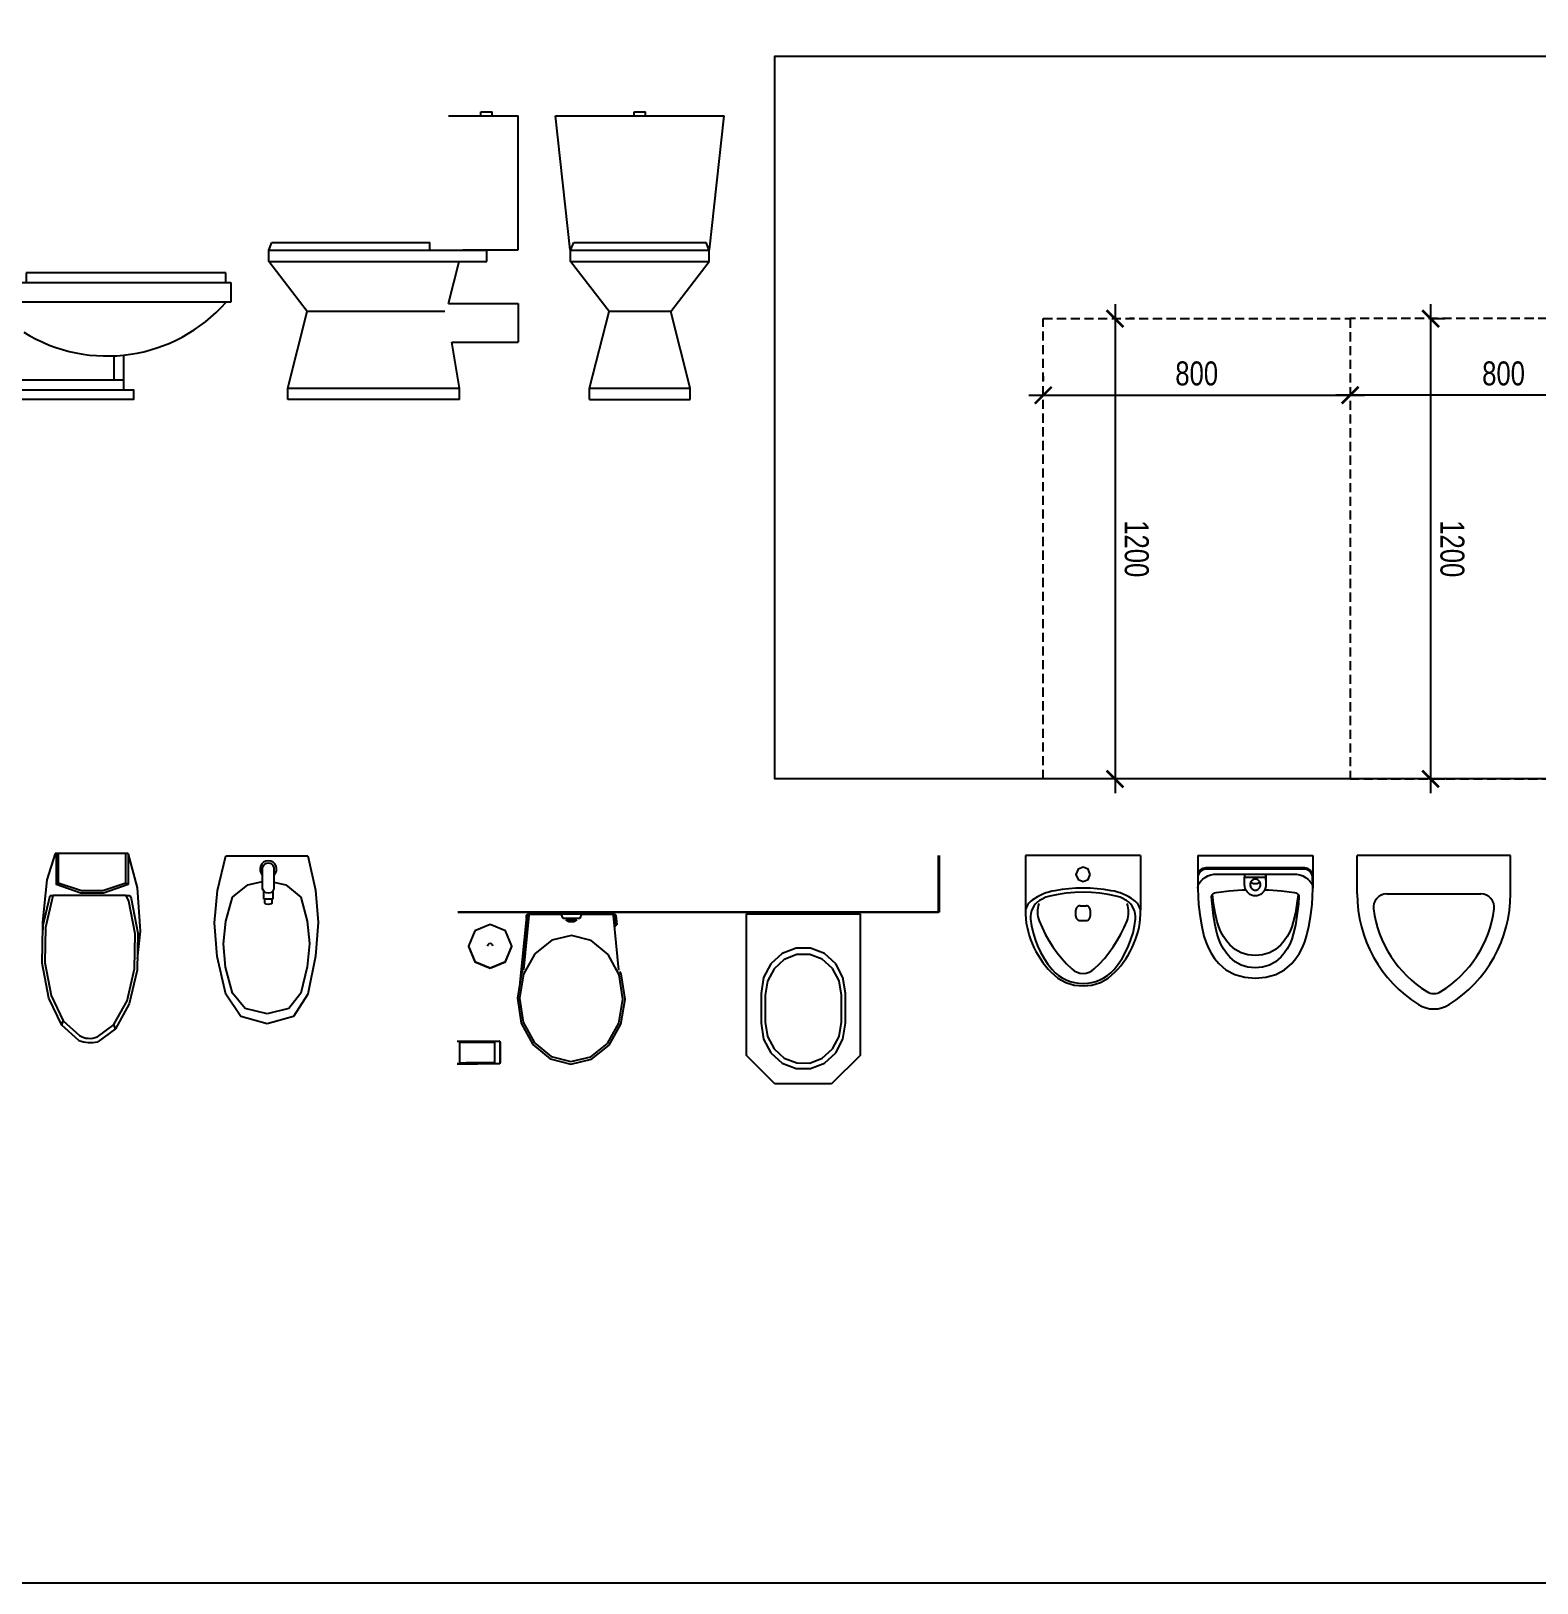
# Model space of a CAD drawing. Header units: millimetres. Extents: x 3103 to 179340, y -10977 to 70536.
# Drawn here: x 55123 to 59049, y -10977 to -6931 of the extents above; entities that cross this region are included whole.
import ezdxf

# ---------------------------------------------------------------- set-up
doc = ezdxf.new("R2010")
doc.units = ezdxf.units.MM
doc.header["$LTSCALE"] = 0.5
doc.set_wipeout_variables(frame=1)
doc.linetypes.add('HIDDEN2', pattern=[4.7625, 3.175, -1.5875])
doc.layers.add('!!!ДОПОЛНЕНИЯ', color=10, linetype='Continuous', plot=False)
doc.layers.add('SANTEH', color=30, linetype='Continuous')
doc.styles.add('Стиль для размера', font='russ.shx', dxfattribs={"width": 0.8})
doc.dimstyles.new('A_R25', dxfattribs={"dimscale": 25, "dimtxt": 2.5, "dimasz": 1.75, "dimexe": 1.5, "dimexo": 2, "dimgap": 1, "dimtad": 1, "dimdec": 0, "dimzin": 0, "dimdsep": 46, "dimtxsty": 'Стиль для размера', "dimblk": 'ARCHTICK', "dimcen": 3, "dimdle": 1.5, "dimclrd": 256, "dimclre": 256, "dimclrt": 6, "dimadec": 1, "dimazin": 0, "dimtp": 6, "dimtm": 6, "dimtfac": 1, "dimtdec": 0, "dimtofl": 0, "dimtmove": 2, "dimatfit": 3, "dimfxl": 1, "dimtolj": 1, "dimtzin": 0, "dimarcsym": 0})

# ---------------------------------------------------------------- blocks, each defined once
blk = doc.blocks.new('Urinal 01_91')
at = {"layer": 'SANTEH', "linetype": 'Continuous'}
for p, q in [((0, 320), (0, 296.9)), ((0, 320), (300, 320)), ((0, 296.9), (0, 274.7)), ((13.1, 286.3), (6.6, 281.8)), ((13.1, 286.3), (6.6, 281.8)), ((20.7, 287.9), (13.1, 286.3)), ((20.7, 287.9), (13.1, 286.3)), ((20.7, 284.7), (13.1, 283.1)), ((279.3, 287.9), (20.7, 287.9)), ((279.3, 287.9), (20.7, 287.9)), ((279.3, 284.7), (20.7, 284.7)), ((286.9, 286.3), (279.3, 287.9)), ((286.9, 286.3), (279.3, 287.9)), ((286.9, 283.1), (279.3, 284.7)), ((293.4, 281.8), (286.9, 286.3)), ((293.4, 281.8), (286.9, 286.3)), ((300, 320), (300, 278)), ((0, 274.7), (0, 270.4)), ((0, 270.4), (0, 238.4)), ((0.1, 245.9), (0, 238.4)), ((0.4, 267.5), (0.1, 245.9)), ((0.4, 267.5), (0.1, 245.9)), ((0.4, 264.2), (0.1, 242.7)), ((1.5, 271.7), (0.4, 267.5)), ((1.5, 271.7), (0.4, 267.5)), ((1.5, 268.5), (0.4, 264.2)), ((1.2, 241.6), (3.8, 247.8)), ((2.2, 274.9), (1.5, 271.7)), ((2.2, 274.9), (1.5, 271.7)), ((2.2, 271.7), (1.5, 268.5)), ((6.6, 281.8), (2.2, 274.9)), ((6.6, 281.8), (2.2, 274.9)), ((6.6, 278.6), (2.2, 271.7)), ((3.8, 247.8), (7.8, 253.6)), ((13.1, 283.1), (6.6, 278.6)), ((7.8, 253.6), (12.9, 258.8)), ((12.9, 258.8), (19.1, 263.2)), ((19.1, 263.2), (26.1, 266.8)), ((26.1, 266.8), (33.9, 269.5)), ((33.9, 269.5), (42.1, 271.1)), ((42.1, 271.1), (50.6, 271.7)), ((50.6, 271.7), (249.3, 271.7)), ((177.6, 270.5), (122.3, 270.5)), ((122.3, 270.5), (122.3, 263.8)), ((122.3, 263.8), (177.6, 263.8)), ((122.3, 244), (122.3, 263.8)), ((122.7, 238.9), (122.3, 244)), ((136.7, 246.5), (136.5, 244)), ((136.5, 244), (136.7, 241.5)), ((137.3, 248.9), (136.7, 246.5)), ((138.3, 251.1), (137.3, 248.9)), ((139.7, 253.2), (138.3, 251.1)), ((138.3, 251), (138.3, 251.1)), ((139.7, 249.6), (138.3, 251)), ((141.3, 254.9), (139.7, 253.2)), ((141.3, 248.3), (139.7, 249.6)), ((143.2, 256.3), (141.3, 254.9)), ((143.2, 247.3), (141.3, 248.3)), ((145.4, 257.4), (143.2, 256.3)), ((145.4, 246.5), (143.2, 247.3)), ((147.6, 258), (145.4, 257.4)), ((147.6, 246), (145.4, 246.5)), ((150, 258.3), (147.6, 258)), ((150, 245.9), (147.6, 246)), ((152.3, 258), (150, 258.3)), ((152.3, 246), (150, 245.9)), ((154.6, 257.4), (152.3, 258)), ((154.6, 246.5), (152.3, 246)), ((156.7, 256.3), (154.6, 257.4)), ((156.7, 247.3), (154.6, 246.5)), ((158.6, 254.9), (156.7, 256.3)), ((158.6, 248.3), (156.7, 247.3)), ((160.3, 253.2), (158.6, 254.9)), ((160.3, 249.6), (158.6, 248.3)), ((161.6, 251.1), (160.3, 253.2)), ((161.6, 251), (160.3, 249.6)), ((161.6, 251.1), (161.6, 251)), ((162.6, 248.9), (161.6, 251.1)), ((163.2, 246.5), (162.6, 248.9)), ((163.4, 244), (163.2, 246.5)), ((163.2, 241.5), (163.4, 244)), ((177.6, 244), (177.2, 238.9)), ((177.6, 256.2), (177.6, 270.5)), ((177.6, 270.5), (177.6, 263.8)), ((177.6, 263.8), (177.6, 244)), ((177.6, 256.2), (177.6, 244)), ((249.3, 271.7), (257.8, 271.1)), ((257.8, 271.1), (266, 269.5)), ((266, 269.5), (273.8, 266.9)), ((273.8, 266.9), (280.9, 263.2)), ((280.9, 263.2), (287.1, 258.8)), ((293.4, 278.6), (286.9, 283.1)), ((287.1, 258.8), (292.2, 253.6)), ((292.2, 253.6), (296.2, 247.8)), ((297.8, 274.9), (293.4, 281.8)), ((297.8, 274.9), (293.4, 281.8)), ((297.8, 271.7), (293.4, 278.6)), ((296.2, 247.8), (298.8, 241.6)), ((298.5, 271.7), (297.8, 274.9)), ((298.5, 271.7), (297.8, 274.9)), ((298.5, 268.5), (297.8, 271.7)), ((299.6, 267.5), (298.5, 271.7)), ((299.6, 267.5), (298.5, 271.7)), ((299.6, 264.2), (298.5, 268.5)), ((299.9, 245.9), (299.6, 267.5)), ((299.9, 245.9), (299.6, 267.5)), ((299.9, 242.7), (299.6, 264.2)), ((299.9, 278), (300, 270.4)), ((300, 238.4), (299.9, 245.9)), ((300, 238.4), (299.9, 245.9)), ((300, 274.7), (300, 270.4)), ((300, 270.4), (300, 238.4)), ((0.1, 242.7), (0, 235.2)), ((0, 235.2), (1.2, 241.6)), ((0, 238.4), (0, 235.2)), ((0.1, 235.6), (0.8, 211.4)), ((0.8, 211.4), (2.1, 193.4)), ((36.2, 212.5), (36.6, 215.1)), ((37.5, 195), (36.2, 212.5)), ((36.6, 215.1), (37.6, 217.5)), ((37.6, 217.5), (39.4, 219.6)), ((41.3, 195.1), (38.3, 218.3)), ((39.4, 219.6), (41.7, 221.4)), ((41.7, 221.4), (44.6, 222.7)), ((44.6, 222.7), (47.7, 223.5)), ((47.7, 223.5), (81.6, 227.8)), ((81.6, 227.8), (115.7, 230.4)), ((115.7, 230.4), (125.4, 230.7)), ((124, 233.9), (122.7, 238.9)), ((126, 229.3), (124, 233.9)), ((128.8, 225.1), (126, 229.3)), ((132.2, 221.5), (128.8, 225.1)), ((136.1, 218.5), (132.2, 221.5)), ((140.5, 216.4), (136.1, 218.5)), ((136.7, 241.5), (137.3, 239.1)), ((137.3, 239.1), (138.3, 236.8)), ((138.3, 236.8), (139.7, 234.8)), ((139.7, 234.8), (141.3, 233)), ((145.2, 215.1), (140.5, 216.4)), ((141.3, 233), (143.2, 231.6)), ((143.2, 231.6), (145.4, 230.6)), ((150, 214.6), (145.2, 215.1)), ((145.4, 230.6), (147.6, 229.9)), ((147.6, 229.9), (150, 229.7)), ((150, 229.7), (152.3, 229.9)), ((154.8, 215.1), (150, 214.6)), ((152.3, 229.9), (154.6, 230.6)), ((154.6, 230.6), (156.7, 231.6)), ((159.4, 216.4), (154.8, 215.1)), ((156.7, 231.6), (158.6, 233)), ((158.6, 233), (160.3, 234.8)), ((163.8, 218.5), (159.4, 216.4)), ((160.3, 234.8), (161.6, 236.8)), ((161.6, 236.8), (162.6, 239.1)), ((162.6, 239.1), (163.2, 241.5)), ((167.8, 221.5), (163.8, 218.5)), ((171.2, 225.1), (167.8, 221.5)), ((173.9, 229.3), (171.2, 225.1)), ((176, 233.9), (173.9, 229.3)), ((174.5, 230.7), (184.3, 230.4)), ((177.2, 238.9), (176, 233.9)), ((184.3, 230.4), (218.4, 227.8)), ((218.4, 227.8), (252.3, 223.5)), ((252.3, 223.5), (255.4, 222.7)), ((255.4, 222.7), (258.3, 221.4)), ((258.3, 221.4), (260.6, 219.6)), ((261.7, 218.3), (258.7, 195.1)), ((260.6, 219.6), (262.4, 217.5)), ((262.4, 217.5), (263.4, 215.1)), ((263.8, 212.5), (262.5, 195)), ((263.4, 215.1), (263.8, 212.5)), ((297.9, 193.4), (299.2, 211.4)), ((298.8, 241.6), (300, 235.2)), ((299.2, 211.4), (299.9, 235.6)), ((300, 235.2), (299.9, 242.7)), ((300, 238.4), (300, 235.2)), ((2.1, 193.4), (2.8, 185.1)), ((2.8, 185.1), (6, 159.9)), ((38.2, 187.2), (37.5, 195)), ((41.3, 163), (38.2, 187.2)), ((45.5, 171), (41.3, 195.1)), ((45.5, 138.9), (41.3, 163)), ((50.8, 147.3), (45.5, 171)), ((254.5, 171), (249.2, 147.3)), ((258.7, 195.1), (254.5, 171)), ((258.7, 163), (254.5, 138.9)), ((261.8, 187.2), (258.7, 163)), ((262.5, 195), (261.8, 187.2)), ((294, 159.9), (297.2, 185.1)), ((297.2, 185.1), (297.9, 193.4)), ((6, 159.9), (10.4, 134.8)), ((10.4, 134.8), (16.1, 109.9)), ((50.8, 115.3), (45.5, 138.9)), ((54.9, 134.1), (50.8, 147.3)), ((60.3, 121.4), (54.9, 134.1)), ((66.9, 109.2), (60.3, 121.4)), ((239.7, 121.4), (233.1, 109.2)), ((245.1, 134.1), (239.7, 121.4)), ((249.2, 147.3), (245.1, 134.1)), ((254.5, 138.9), (249.2, 115.3)), ((283.9, 109.9), (289.6, 134.8)), ((289.6, 134.8), (294, 159.9)), ((16.1, 109.9), (20.7, 94.7)), ((20.7, 94.7), (27, 79.9)), ((54.9, 102), (50.8, 115.3)), ((60.3, 89.4), (54.9, 102)), ((66.9, 77.1), (60.3, 89.4)), ((74.9, 97.4), (66.9, 109.2)), ((83.3, 87.1), (74.9, 97.4)), ((97.2, 75), (83.3, 87.1)), ((216.7, 87.1), (202.8, 75)), ((225.1, 97.4), (216.7, 87.1)), ((233.1, 109.2), (225.1, 97.4)), ((239.7, 89.4), (233.1, 77.1)), ((245.1, 102), (239.7, 89.4)), ((249.2, 115.3), (245.1, 102)), ((273, 79.9), (279.3, 94.7)), ((279.3, 94.7), (283.9, 109.9)), ((27, 79.9), (34.8, 65.6)), ((34.8, 65.6), (44.1, 51.8)), ((44.1, 51.8), (54.8, 38.7)), ((74.9, 65.4), (66.9, 77.1)), ((83.3, 55.1), (74.9, 65.4)), ((97.2, 43), (83.3, 55.1)), ((113.1, 66.5), (97.2, 75)), ((113.1, 34.5), (97.2, 43)), ((131, 61.2), (113.1, 66.5)), ((150, 59.5), (131, 61.2)), ((169, 61.2), (150, 59.5)), ((186.9, 66.5), (169, 61.2)), ((202.8, 75), (186.9, 66.5)), ((202.8, 43), (186.9, 34.5)), ((216.7, 55.1), (202.8, 43)), ((225.1, 65.4), (216.7, 55.1)), ((233.1, 77.1), (225.1, 65.4)), ((245.2, 38.7), (255.9, 51.8)), ((255.9, 51.8), (265.2, 65.6)), ((265.2, 65.6), (273, 79.9)), ((54.8, 38.7), (73.4, 22.5)), ((73.4, 22.5), (96.3, 10.3)), ((96.3, 10.3), (122.4, 2.6)), ((131, 29.2), (113.1, 34.5)), ((122.4, 2.6), (150, 0)), ((150, 27.4), (131, 29.2)), ((169, 29.2), (150, 27.4)), ((150, 0), (177.6, 2.6)), ((186.9, 34.5), (169, 29.2)), ((177.6, 2.6), (203.7, 10.3)), ((203.7, 10.3), (226.6, 22.5)), ((226.6, 22.5), (245.2, 38.7))]:
    blk.add_line(p, q, dxfattribs=at)
blk = doc.blocks.new('Urinal 02_92')
at = {"layer": 'SANTEH', "linetype": 'Continuous'}
for p, q in [((400, 400), (0, 400)), ((0, 300), (0, 400)), ((400, 300), (400, 400)), ((77.3, 300), (322.7, 300))]:
    blk.add_line(p, q, dxfattribs=at)
for centre, radius, start, end in [((340, 300), 340, 180, 238.1092), ((77.3, 265), 35, 90, 187.0582), ((60, 300), 340, 301.8908, 0), ((322.7, 265), 35, 352.9418, 90), ((340, 300), 300, 187.5275, 238.1092), ((60, 300), 300, 301.8908, 352.4725), ((200, 75), 35, 238.1092, 301.8908), ((200, 75), 75, 238.1092, 301.8908)]:
    blk.add_arc(centre, radius, start, end, dxfattribs=at)
blk = doc.blocks.new('Urinal 1 Symb_107')
at = {"layer": 'SANTEH', "linetype": 'Continuous'}
for p, q in [((0, 300), (0, 0)), ((0, 300), (142.4, 300)), ((142.4, 168.9), (158.3, 168.9)), ((131.3, 142.2), (131.3, 158)), ((158.3, 131.4), (142.4, 131.4)), ((169.4, 142.2), (169.4, 158)), ((0, 0), (142.4, 0))]:
    blk.add_line(p, q, dxfattribs=at)
for points in [[(142.4, 300), (138.5, 298.9), (134.8, 297.5), (131.2, 295.8), (127.7, 293.7), (124.5, 291.4), (121.4, 288.8), (118.7, 285.9), (116.2, 282.8)], [(165.5, 286.9), (158.4, 287.1), (151.3, 286.3), (144.4, 284.5), (137.8, 281.8), (131.6, 278.3), (126.1, 273.9), (121.1, 268.9), (117, 263.2)], [(229.5, 282.5), (219.1, 286.7), (208.6, 290.4), (197.9, 293.5), (187, 296), (175.9, 297.9), (164.8, 299.2), (153.6, 299.9), (142.4, 300)], [(297.3, 230.7), (283.1, 241.8), (268, 251.8), (252.2, 260.8), (235.8, 268.5), (218.8, 275), (201.4, 280.3), (183.6, 284.2), (165.5, 286.9)], [(116.2, 282.8), (111.7, 276.1), (107.5, 269.1), (103.8, 262), (100.5, 254.6), (97.6, 247.1), (95.2, 239.4), (93.2, 231.6), (91.7, 223.7)], [(117, 263.2), (115.1, 260.1), (113.4, 256.9), (111.8, 253.7), (110.3, 250.4), (108.9, 247), (107.7, 243.6), (106.6, 240.1), (105.6, 236.7)], [(170.4, 264.7), (164.9, 266.5), (159.3, 267.8), (153.6, 268.5), (147.9, 268.8), (142.1, 268.6), (136.4, 267.9), (130.8, 266.6), (125.4, 264.9)], [(295.7, 179.4), (282.2, 192.8), (268, 205.5), (253.2, 217.4), (237.7, 228.6), (221.6, 238.9), (205, 248.4), (187.9, 257), (170.4, 264.7)], [(304.3, 233.1), (296.1, 240.8), (287.5, 248.1), (278.6, 254.9), (269.3, 261.3), (259.8, 267.3), (249.9, 272.9), (239.8, 277.9), (229.5, 282.5)], [(91.7, 223.7), (88.7, 205.4), (86.5, 187), (85.2, 168.5), (84.8, 150), (85.2, 131.5), (86.5, 113), (88.7, 94.6), (91.7, 76.3)], [(105.6, 236.7), (101.2, 215.2), (98.1, 193.6), (96.2, 171.8), (95.6, 150), (96.2, 128.2), (98.1, 106.4), (101.2, 84.8), (105.6, 63.3)], [(333.4, 150), (332.8, 161.3), (331, 172.5), (328, 183.4), (324, 194), (318.8, 204.1), (312.6, 213.7), (305.4, 222.6), (297.3, 230.7)], [(304.3, 66.9), (319.4, 84.6), (330.7, 104.9), (337.7, 127), (340, 150), (337.7, 173), (330.7, 195.1), (319.4, 215.4), (304.3, 233.1)], [(142.4, 168.9), (140.3, 168.7), (138.2, 168.1), (136.2, 167.1), (134.5, 165.7), (133.2, 164.1), (132.1, 162.2), (131.5, 160.2), (131.3, 158)], [(169.4, 158), (169.2, 160.2), (168.6, 162.2), (167.5, 164.1), (166.2, 165.7), (164.5, 167.1), (162.5, 168.1), (160.4, 168.7), (158.3, 168.9)], [(295.7, 120.6), (300.6, 127), (304.2, 134.3), (306.5, 142), (307.2, 150), (306.5, 158), (304.2, 165.7), (300.6, 173), (295.7, 179.4)], [(131.3, 142.2), (131.5, 140.1), (132.1, 138.1), (133.2, 136.2), (134.5, 134.6), (136.2, 133.2), (138.2, 132.2), (140.3, 131.6), (142.4, 131.4)], [(158.3, 131.4), (160.4, 131.6), (162.5, 132.2), (164.5, 133.2), (166.2, 134.6), (167.5, 136.2), (168.6, 138.1), (169.2, 140.1), (169.4, 142.2)], [(297.3, 69.3), (305.4, 77.4), (312.6, 86.3), (318.8, 95.9), (324, 106), (328, 116.6), (331, 127.5), (332.8, 138.7), (333.4, 150)], [(170.4, 35.3), (187.9, 43), (205, 51.6), (221.6, 61.1), (237.7, 71.4), (253.2, 82.6), (268, 94.5), (282.2, 107.2), (295.7, 120.6)], [(91.7, 76.3), (93.2, 68.4), (95.2, 60.6), (97.6, 52.9), (100.5, 45.4), (103.8, 38), (107.5, 30.9), (111.7, 23.9), (116.2, 17.2)], [(105.6, 63.3), (106.6, 59.9), (107.7, 56.4), (108.9, 53), (110.3, 49.6), (111.8, 46.3), (113.4, 43.1), (115.1, 39.9), (117, 36.8)], [(165.5, 13.1), (183.6, 15.8), (201.4, 19.7), (218.8, 25), (235.8, 31.5), (252.2, 39.2), (268, 48.2), (283.1, 58.2), (297.3, 69.3)], [(229.5, 17.5), (239.8, 22.1), (249.9, 27.1), (259.8, 32.7), (269.3, 38.7), (278.6, 45.1), (287.5, 51.9), (296.1, 59.2), (304.3, 66.9)], [(116.2, 17.2), (118.7, 14.1), (121.4, 11.2), (124.5, 8.6), (127.7, 6.3), (131.2, 4.2), (134.8, 2.5), (138.5, 1.1), (142.4, 0)], [(117, 36.8), (121.1, 31.1), (126.1, 26.1), (131.6, 21.7), (137.8, 18.2), (144.4, 15.5), (151.3, 13.7), (158.4, 12.9), (165.5, 13.1)], [(125.4, 35.1), (130.8, 33.4), (136.4, 32.1), (142.1, 31.4), (147.9, 31.2), (153.6, 31.5), (159.3, 32.2), (164.9, 33.5), (170.4, 35.3)], [(142.4, 0), (153.6, 0.1), (164.8, 0.8), (175.9, 2.1), (187, 4), (197.9, 6.5), (208.6, 9.6), (219.1, 13.3), (229.5, 17.5)]]:
    blk.add_lwpolyline(points, dxfattribs=at)
blk.add_lwpolyline([(49, 168.4), (35.7, 163), (30.1, 150), (35.7, 137), (49, 131.6), (62.4, 137), (67.9, 150), (62.4, 163)], close=True, dxfattribs=at)
blk = doc.blocks.new('_ArchTick')
at = {"color": 0, "linetype": 'ByBlock', "const_width": 0.15}
blk.add_lwpolyline([(-0.5, -0.5), (0.5, 0.5)], dxfattribs=at)
blk = doc.blocks.new('*D1379')
at = {"layer": '!!!ДОПОЛНЕНИЯ', "lineweight": -2, "transparency": 16777216}
for p, q in [((-400, 1050.4), (-400, 1037.9)), ((437.5, 1000.4), (-437.5, 1000.4)), ((400, 950.4), (400, 962.9))]:
    blk.add_line(p, q, dxfattribs=at)
at = {"layer": 'Defpoints', "color": 0, "transparency": 16777216}
for p in [(-400, 1000.4), (-400, 1000.4), (400, 1000.4)]:
    blk.add_point(p, dxfattribs=at)
at = {"layer": '!!!ДОПОЛНЕНИЯ', "lineweight": -2, "transparency": 16777216, "xscale": 43.75, "yscale": 43.75, "zscale": 43.75, "rotation": 180}
blk.add_blockref('_ArchTick', (-400, 1000.4), dxfattribs=at)
at = {"layer": '!!!ДОПОЛНЕНИЯ', "lineweight": -2, "transparency": 16777216, "xscale": 43.75, "yscale": 43.75, "zscale": 43.75}
blk.add_blockref('_ArchTick', (400, 1000.4), dxfattribs=at)
at = {"layer": '!!!ДОПОЛНЕНИЯ', "color": 6, "transparency": 16777216, "insert": (0, 1056.7), "char_height": 62.5, "attachment_point": 5, "style": 'Стиль для размера'}
blk.add_mtext('\\A1;800', dxfattribs=at)
blk = doc.blocks.new('*D1380')
at = {"layer": '!!!ДОПОЛНЕНИЯ', "lineweight": -2, "transparency": 16777216}
for p, q in [((-190.2, 1237.5), (-190.2, -37.5)), ((-193.1, 1200), (-152.7, 1200)), ((-193.1, 0), (-152.7, 0))]:
    blk.add_line(p, q, dxfattribs=at)
at = {"layer": 'Defpoints', "color": 0, "transparency": 16777216}
for p in [(-243.1, 1200), (-243.1, 0), (-190.2, 0)]:
    blk.add_point(p, dxfattribs=at)
at = {"layer": '!!!ДОПОЛНЕНИЯ', "lineweight": -2, "transparency": 16777216, "xscale": 43.75, "yscale": 43.75, "zscale": 43.75}
for p, rotation in [((-190.2, 1200), 89.99999999999997), ((-190.2, 0), 270)]:
    blk.add_blockref('_ArchTick', p, dxfattribs=dict(at, rotation=rotation))
at = {"layer": '!!!ДОПОЛНЕНИЯ', "color": 6, "transparency": 16777216, "insert": (-133.9, 600), "char_height": 62.5, "attachment_point": 5, "rotation": 270, "style": 'Стиль для размера'}
blk.add_mtext('\\A1;1200', dxfattribs=at)
blk = doc.blocks.new('*D1381')
at = {"layer": '!!!ДОПОЛНЕНИЯ', "lineweight": -2, "ltscale": 15, "transparency": 16777216}
for p, q in [((-212.9, 1237.5), (-212.9, -37.5)), ((-162.9, 1200), (-175.4, 1200)), ((-162.9, 0), (-175.4, 0))]:
    blk.add_line(p, q, dxfattribs=at)
at = {"layer": 'Defpoints', "color": 0, "ltscale": 15, "transparency": 16777216}
for p in [(-212.9, 1200), (-212.9, 0), (-212.9, 0)]:
    blk.add_point(p, dxfattribs=at)
at = {"layer": '!!!ДОПОЛНЕНИЯ', "lineweight": -2, "ltscale": 15, "transparency": 16777216, "xscale": 43.75, "yscale": 43.75, "zscale": 43.75}
for p, rotation in [((-212.9, 1200), 90.00000000000001), ((-212.9, 0), 270)]:
    blk.add_blockref('_ArchTick', p, dxfattribs=dict(at, rotation=rotation))
at = {"layer": '!!!ДОПОЛНЕНИЯ', "color": 6, "ltscale": 15, "transparency": 16777216, "insert": (-156.7, 600), "char_height": 62.5, "attachment_point": 5, "rotation": 270, "style": 'Стиль для размера'}
blk.add_mtext('\\A1;1200', dxfattribs=at)
blk = doc.blocks.new('*D1382')
at = {"layer": '!!!ДОПОЛНЕНИЯ', "lineweight": -2, "ltscale": 15, "transparency": 16777216}
for p, q in [((-400, 1050.4), (-400, 1037.9)), ((400, 1050.4), (400, 1037.9)), ((-437.5, 1000.4), (437.5, 1000.4))]:
    blk.add_line(p, q, dxfattribs=at)
at = {"layer": 'Defpoints', "color": 0, "ltscale": 15, "transparency": 16777216}
for p in [(-400, 1000.4), (400, 1000.4), (400, 1000.4)]:
    blk.add_point(p, dxfattribs=at)
at = {"layer": '!!!ДОПОЛНЕНИЯ', "lineweight": -2, "ltscale": 15, "transparency": 16777216, "xscale": 43.75, "yscale": 43.75, "zscale": 43.75, "rotation": 180}
blk.add_blockref('_ArchTick', (-400, 1000.4), dxfattribs=at)
at = {"layer": '!!!ДОПОЛНЕНИЯ', "lineweight": -2, "ltscale": 15, "transparency": 16777216, "xscale": 43.75, "yscale": 43.75, "zscale": 43.75}
blk.add_blockref('_ArchTick', (400, 1000.4), dxfattribs=at)
at = {"layer": '!!!ДОПОЛНЕНИЯ', "color": 6, "ltscale": 15, "transparency": 16777216, "insert": (0, 1056.7), "char_height": 62.5, "attachment_point": 5, "style": 'Стиль для размера'}
blk.add_mtext('\\A1;800', dxfattribs=at)
blk = doc.blocks.new('s_41')
at = {"layer": 'SANTEH'}
for p, q in [((155.291842, 128.63226), (167.292594, 150.531484)), ((167.292594, 150.531484), (182.64923, 161.749268)), ((167.292594, 150.531484), (168.481636, 146.746922)), ((168.481636, 146.746922), (183.009814, 157.3596)), ((212.597656, 143.59045), (198.501586, 156.251144)), ((199.023818, 160.577774), (213.923836, 147.19515)), ((0, 120.249082), (12.577342, 139.744378)), ((12.577342, 139.744378), (35.388278, 146.18559)), ((16.537952, 132.813072), (35.50434, 137.272072)), ((35.388278, 146.18559), (58.346558, 139.658452)), ((35.50434, 137.272072), (54.592228, 132.753564)), ((58.346558, 139.658452), (71.363734, 120.249082)), ((168.481636, 146.746922), (157.128142, 126.02892)), ((213.923836, 147.19515), (212.597656, 143.59045)), ((223.15235, 121.304894), (212.597656, 143.59045)), ((213.923836, 147.19515), (225.08049, 123.638726)), ((6.080912, 119.317436), (16.537952, 132.813072)), ((54.592228, 132.753564), (65.415668, 119.317436)), ((148.474216, 99.385358), (155.291842, 128.63226)), ((157.128142, 126.02892), (150.678158, 98.359586)), ((225.08049, 123.638726), (230.795382, 93.495178)), ((-6.73628, 87.29725), (0, 120.249082)), ((0.48008, 96.5065), (6.080912, 119.317436)), ((65.415668, 119.317436), (71.50669, 96.712686)), ((71.363734, 120.249082), (78.68986, 87.595368)), ((228.559016, 92.78717), (223.15235, 121.304894)), ((-1.289846, 76.2496), (0.48008, 96.5065)), ((71.50669, 96.712686), (73.439884, 76.52483)), ((147.877406, 67.243386), (148.474216, 99.385358)), ((150.678158, 98.359586), (150.113678, 67.951394)), ((-8.865166, 58.035374), (-6.73628, 87.29725)), ((78.68986, 87.595368), (81.0153, 58.432674)), ((145.773506, 65.423108), (148.28987, 89.44788)), ((227.994156, 62.378884), (228.559016, 92.78717)), ((230.795382, 93.495178), (230.198478, 61.353112)), ((0.62542, 56.716062), (-1.289846, 76.2496)), ((73.439884, 76.52483), (71.360968, 56.922246)), ((150.113678, 67.951394), (155.520344, 39.433576)), ((-6.56128, 29.817772), (-8.865166, 58.035374)), ((6.080912, 36.074448), (0.62542, 56.716062)), ((71.360968, 56.922246), (65.415668, 36.074448)), ((81.0153, 58.432674), (78.514862, 30.115796)), ((148.372268, 27.925588), (145.773506, 65.423108)), ((153.592204, 37.099648), (147.877406, 67.243386)), ((221.54417, 34.70955), (227.994156, 62.378884)), ((230.198478, 61.353112), (223.93055, 34.465408)), ((226.844214, 20.915986), (230.711364, 57.83596)), ((230.711364, 57.83596), (230.255508, 64.415646)), ((31.18248, 40.877534), (31.703566, 41.652204)), ((31.18248, 37.66737), (31.18248, 40.877534)), ((31.703566, 41.652204), (32.936382, 42.193986)), ((32.936382, 42.193986), (34.550856, 42.357636)), ((34.550856, 42.357636), (36.114502, 42.099476)), ((36.114502, 42.099476), (37.207888, 41.488458)), ((37.207888, 41.488458), (37.537956, 40.688706)), ((37.537956, 40.688706), (37.537956, 37.66737)), ((0, 0), (-6.56128, 29.817772)), ((19.208622, 25.252724), (6.080912, 36.074448)), ((29.436396, 28.837872), (30.711746, 30.96056)), ((29.436396, 9.814262), (29.436396, 28.837872)), ((30.544566, 37.66737), (34.710124, 37.66737)), ((30.544566, 30.682278), (30.544566, 37.66737)), ((30.711746, 30.96056), (32.426166, 32.234002)), ((32.426166, 32.234002), (34.360218, 32.658578)), ((34.360218, 32.658578), (36.294174, 32.234002)), ((34.603596, 37.66737), (38.175774, 37.66737)), ((36.294174, 32.234002), (38.008594, 30.96056)), ((38.008594, 30.96056), (39.284038, 28.837872)), ((38.175774, 37.66737), (38.175774, 30.682278)), ((39.284038, 28.837872), (39.284038, 10.131836)), ((65.415668, 36.074448), (52.287578, 25.252724)), ((78.514862, 30.115796), (71.363734, 0)), ((156.24342, -1.463412), (148.372268, 27.925588)), ((154.839896, 34.465408), (153.592204, 37.099648)), ((157.873058, 34.465408), (154.839896, 34.465408)), ((155.520344, 39.433576), (157.873058, 34.465408)), ((156.24342, 25.134374), (177.723884, 32.456684)), ((157.873058, 34.465408), (221.41056, 34.465408)), ((178.301238, 30.315876), (158.08401, 23.424244)), ((177.723884, 32.456684), (197.362518, 32.456684)), ((196.785164, 30.315876), (178.301238, 30.315876)), ((217.002392, 23.424244), (196.785164, 30.315876)), ((197.362518, 32.456684), (218.842982, 25.134374)), ((221.41056, 34.465408), (221.54417, 34.70955)), ((223.93055, 34.465408), (221.41056, 34.465408)), ((29.436396, 23.02208), (19.208622, 25.252724)), ((52.287578, 25.252724), (39.284038, 22.416592)), ((156.24342, 25.134374), (158.08401, 23.424244)), ((156.24342, -1.850604), (156.24342, 25.134374)), ((158.08401, 23.424244), (158.08401, -1.850604)), ((218.842982, 25.134374), (217.002392, 23.424244)), ((217.002392, -1.850604), (217.002392, 23.424244)), ((218.842982, -1.850604), (218.842982, 25.134374)), ((219.62347, -1.850604), (226.844214, 20.915986)), ((71.363734, 0), (0, 0)), ((39.284038, 9.814262), (39.284038, 10.131836)), ((156.24342, -1.850604), (219.62347, -1.850604))]:
    blk.add_line(p, q, dxfattribs=at)
for centre, radius, start, end in [((188.793155, 132.602278), 29.787495, 69.912490479, 101.903182382), ((189.66884, 141.615431), 17.094487, 58.888752671, 112.926024756), ((34.360217, 11.589612), 7.234107, 132.893655354, 47.106344646), ((34.360217, 11.589612), 5.234107, 199.82744885, 340.17255115)]:
    blk.add_arc(centre, radius, start, end, dxfattribs=at)
blk = doc.blocks.new('s_80')
at = {"layer": 'SANTEH'}
for p, q in [((0, 1.2537), (147.607188, 1.2537)), ((147.607188, 1.2537), (147.607188, 0)), ((147.607188, 0), (147.754812, 0.000288)), ((147.754812, 0.000288), (147.754812, -1253.686806)), ((147.607188, 0), (0, 0)), ((147.607188, -1253.686806), (147.607188, 0)), ((151.911306, -278.534316), (152.139906, -220.11423)), ((152.139906, -219.757458), (152.179674, -204.978558)), ((152.139906, -220.11423), (152.148204, -217.142196)), ((152.139906, -485.77509), (152.139906, -219.757458)), ((152.179674, -204.978558), (521.369508, -204.978558)), ((359.06253, -242.481996), (317.85579, -249.353886)), ((437.35185, -242.497158), (359.06253, -242.481996)), ((478.542282, -249.383064), (437.35185, -242.497158)), ((521.369508, -204.978558), (595.17789, -278.89137)), ((151.911306, -278.872488), (151.935912, -270.403002)), ((151.911306, -426.723288), (151.911306, -278.80926)), ((282.171108, -268.391988), (255.31068, -297.837066)), ((294.74187, -276.748464), (270.54849, -303.279588)), ((317.85579, -249.353886), (282.171108, -268.391988)), ((326.88747, -259.590054), (294.74187, -276.748464)), ((364.012674, -253.391076), (326.88747, -259.590054)), ((434.561778, -253.391076), (364.012674, -253.391076)), ((471.6867, -259.590054), (434.561778, -253.391076)), ((503.832582, -276.748464), (471.6867, -259.590054)), ((514.202358, -268.42632), (478.542282, -249.383064)), ((528.02568, -303.279588), (503.832582, -276.748464)), ((541.039614, -297.864528), (514.202358, -268.42632)), ((595.17789, -278.89137), (595.17789, -426.657198)), ((255.31068, -297.837066), (241.09569, -333.93345)), ((270.54849, -303.279588), (257.745696, -335.799978)), ((540.828468, -335.799978), (528.02568, -303.279588)), ((555.239154, -333.943746), (541.039614, -297.864528)), ((241.09569, -333.93345), (241.14261, -371.765328)), ((257.745696, -335.799978), (257.788038, -369.882486)), ((540.786414, -369.882486), (540.828468, -335.799978)), ((555.192234, -371.754738), (555.239154, -333.943746)), ((241.14261, -371.765328), (255.447726, -407.83167)), ((257.788038, -369.882486), (270.671514, -402.375696)), ((270.671514, -402.375696), (294.93156, -428.85618)), ((503.64261, -428.85618), (527.90151, -402.375696)), ((527.90151, -402.375696), (540.786414, -369.882486)), ((540.90114, -407.804202), (555.192234, -371.754738)), ((151.911306, -426.66006), (151.935912, -435.129546)), ((151.911306, -426.997944), (152.139906, -485.418318)), ((255.447726, -407.83167), (282.381966, -437.220384)), ((282.381966, -437.220384), (318.113568, -456.183816)), ((294.93156, -428.85618), (327.119496, -445.947072)), ((471.453528, -445.947072), (503.64261, -428.85618)), ((478.284504, -456.154632), (513.992646, -437.186334)), ((513.992646, -437.186334), (540.90114, -407.804202)), ((595.17789, -426.657198), (521.369508, -500.553702)), ((152.139906, -485.418318), (152.148204, -488.39121)), ((318.113568, -456.183816), (359.33805, -462.9693)), ((327.119496, -445.947072), (364.261008, -452.06823)), ((359.33805, -462.9693), (389.020302, -463.044834)), ((364.261008, -452.06823), (391.005564, -452.14119)), ((389.020302, -463.044834), (407.400084, -463.041114)), ((391.005564, -452.14119), (407.567742, -452.14119)), ((407.400084, -463.041114), (437.076618, -462.954426)), ((407.567742, -452.14119), (434.313444, -452.06823)), ((434.313444, -452.06823), (471.453528, -445.947072)), ((437.076618, -462.954426), (478.284504, -456.154632)), ((152.179674, -500.553702), (152.139906, -485.77509)), ((521.369508, -500.553702), (152.179674, -500.553702)), ((152.137614, -844.675824), (155.663826, -841.532994)), ((183.261252, -841.859436), (152.137614, -844.675824)), ((152.137614, -930.965994), (152.137614, -844.675824)), ((152.405982, -931.070136), (152.405982, -845.138454)), ((152.405982, -845.138454), (156.099558, -848.484708)), ((155.663826, -841.532994), (179.401164, -839.065362)), ((156.099558, -848.484708), (298.68522, -834.333798)), ((179.401164, -839.065362), (183.261252, -841.859436)), ((183.261252, -842.07201), (183.261252, -841.859436)), ((311.110644, -832.924176), (257.65443, -861.878586)), ((308.587506, -827.820966), (302.424576, -831.158922)), ((374.01681, -817.484952), (308.587506, -827.820966)), ((373.97361, -822.993852), (311.110644, -832.924176)), ((436.672356, -833.598804), (373.97361, -822.993852)), ((439.276176, -828.52335), (374.01681, -817.484952)), ((489.663366, -863.125134), (436.672356, -833.598804)), ((494.431548, -859.255314), (439.276176, -828.52335)), ((257.65443, -861.878586), (221.744586, -905.448816)), ((524.878266, -907.0776), (489.663366, -863.125134)), ((531.084396, -905.002782), (494.431548, -859.255314)), ((221.744586, -905.448816), (208.845666, -957.00159)), ((536.955504, -958.76484), (524.878266, -907.0776)), ((543.656304, -958.8006), (531.084396, -905.002782)), ((152.104716, -983.798214), (152.104716, -930.953976)), ((152.104716, -930.953976), (163.796568, -935.4804)), ((163.796568, -935.4804), (163.796568, -979.27179)), ((167.71188, -969.14892), (167.71188, -943.29414)), ((167.71188, -943.29414), (173.129226, -950.696466)), ((167.71188, -971.45805), (167.71188, -958.221246)), ((167.71188, -958.221246), (167.71188, -969.14892)), ((173.129226, -964.05573), (167.71188, -971.45805)), ((173.129226, -950.696466), (173.129226, -964.05573)), ((208.845666, -957.00159), (220.923186, -1008.68883)), ((524.057724, -1010.317608), (536.955504, -958.76484)), ((530.231238, -1012.459086), (543.656304, -958.8006)), ((163.796568, -979.27179), (152.104716, -983.798214)), ((152.137614, -1071.090318), (152.137614, -983.785344)), ((152.405982, -1070.873736), (152.405982, -983.681484)), ((220.923186, -1008.68883), (256.137804, -1052.641008)), ((488.147022, -1053.887844), (524.057724, -1010.317608)), ((492.854262, -1057.808586), (530.231238, -1012.459086)), ((152.137614, -1071.090318), (164.125872, -1072.02015)), ((155.689578, -1074.210834), (152.137614, -1071.090318)), ((156.099558, -1067.51976), (152.405982, -1070.873736)), ((152.405982, -1070.873736), (303.814464, -1085.732742)), ((162.43701, -1074.813078), (155.689578, -1074.210834)), ((298.252632, -1081.474398), (156.099558, -1067.51976)), ((160.017162, -1074.58992), (331.101468, -1091.399856)), ((256.137804, -1052.641008), (309.128814, -1082.167338)), ((301.834062, -1084.629534), (306.524994, -1087.243362)), ((306.524994, -1087.243362), (371.7855, -1098.28119)), ((309.128814, -1082.167338), (371.828988, -1092.772578)), ((371.7855, -1098.28119), (437.214804, -1087.945458)), ((371.828988, -1092.772578), (434.691954, -1082.842542)), ((434.691954, -1082.842542), (488.147022, -1053.887844)), ((437.214804, -1087.945458), (492.854262, -1057.808586)), ((196.146156, -1129.244898), (179.54307, -1169.30208)), ((236.1939, -1112.637804), (196.146156, -1129.244898)), ((236.227656, -1112.637804), (236.1939, -1112.637804)), ((276.2754, -1129.244898), (236.227656, -1112.637804)), ((236.758662, -1112.637804), (236.492586, -1112.74767)), ((236.793852, -1112.637804), (236.758662, -1112.637804)), ((276.841308, -1129.244898), (236.793852, -1112.637804)), ((292.878486, -1169.30208), (276.2754, -1129.244898)), ((293.444682, -1169.30208), (276.841308, -1129.244898)), ((179.54307, -1169.30208), (196.146156, -1209.359262)), ((230.401182, -1165.942098), (229.44732, -1169.500062)), ((229.44732, -1169.500062), (230.401182, -1173.057462)), ((233.005002, -1163.33742), (230.401182, -1165.942098)), ((230.401182, -1173.057462), (233.005002, -1175.662134)), ((236.561826, -1162.384128), (233.005002, -1163.33742)), ((276.2754, -1209.359262), (292.878486, -1169.30208)), ((276.841308, -1209.359262), (293.444682, -1169.30208)), ((483.808566, -1144.247532), (483.808566, -1144.473552)), ((483.808566, -1144.247532), (542.861796, -1144.247532)), ((483.808566, -1254.761406), (483.808566, -1144.247532)), ((486.303666, -1144.247532), (486.303666, -1143.378354)), ((486.303666, -1143.378354), (540.00249, -1143.378354)), ((486.303666, -1238.1423), (486.303666, -1162.828728)), ((486.373758, -1232.026578), (486.373758, -1157.734392)), ((486.373758, -1157.734392), (540.405612, -1157.734392)), ((540.00249, -1143.378354), (540.00249, -1144.247532)), ((540.405612, -1157.734392), (540.405612, -1232.026578)), ((542.861796, -1144.247532), (542.861796, -1254.761406)), ((196.146156, -1209.359262), (236.1939, -1225.966356)), ((233.005002, -1175.662134), (236.561826, -1176.615426)), ((236.227656, -1225.966356), (276.2754, -1209.359262)), ((236.793852, -1225.966356), (276.841308, -1209.359262)), ((483.75936, -1207.717038), (483.75936, -1191.499044)), ((483.75936, -1191.499044), (483.808566, -1191.499044)), ((483.808566, -1207.717038), (483.75936, -1207.717038)), ((542.861796, -1254.761406), (542.861796, -1202.225016)), ((236.1939, -1225.966356), (236.227656, -1225.966356)), ((236.492586, -1225.856496), (236.758662, -1225.966356)), ((236.758662, -1225.966356), (236.793852, -1225.966356)), ((486.373758, -1244.25573), (486.373758, -1229.715444)), ((486.373758, -1229.715444), (486.373758, -1248.908898)), ((486.373758, -1248.908898), (486.373758, -1244.991588)), ((486.373758, -1248.908898), (540.405612, -1248.908898)), ((540.405612, -1248.908898), (540.405612, -1232.026578))]:
    blk.add_line(p, q, dxfattribs=at)
blk = doc.blocks.new('Toilet - side')
for p, q in [((0.5, 5), (0.5, 22)), ((7.5, 22), (7.5, 12)), ((7.5, 21), (9, 21)), ((9, 21), (9, 20)), ((9, 20), (7.5, 20)), ((32.5, 13), (12, 13)), ((12, 13), (12, 12)), ((32.5, 12), (32.5, 13)), ((7.5, 12), (33, 12)), ((33, 12), (33, 10)), ((8, 10), (6, 8)), ((33, 10), (8, 10)), ((6, 8), (0.5, 8)), ((21, 4.5), (21, 2)), ((22, 2), (22, 4.54)), ((22, 2), (2, 2)), ((2, 2), (2, 1)), ((22, 1), (22, 2))]:
    blk.add_line(p, q)
for points in [[(0, 22), (0, 24), (8, 24), (8, 22)], [(1, 0), (1, 1), (23, 1), (23, 0)]]:
    blk.add_lwpolyline(points, close=True)
for centre, radius, start, end in [((20.3, 20.7), 16.23, 238.1872, 318.7702), ((3.75, 4.75), 3.26, 175.6013, 237.5288)]:
    blk.add_arc(centre, radius, start, end)
blk = doc.blocks.new('c2')
at = {"layer": 'SANTEH'}
for p, q in [((503, 750), (507.4, 750)), ((503, 740), (503, 750)), ((505.1, 740), (538.1, 740)), ((507.4, 750), (518, 750)), ((518, 750), (528.6, 750)), ((528.6, 750), (533, 750)), ((533, 740), (533, 750)), ((538.1, 740), (570.2, 740)), ((570.2, 740), (601, 740)), ((600.9, 390.5), (601, 740)), ((-49.4, 389.5), (-41.4, 409.4)), ((-41.4, 409.4), (-35.2, 409.4)), ((-35.2, 409.4), (-17.4, 409.4)), ((-17.4, 409.4), (10.7, 409.4)), ((10.7, 409.4), (46.9, 409.4)), ((46.9, 409.4), (85, 409.4)), ((85, 409.4), (125, 409.4)), ((125, 409.4), (165.9, 409.4)), ((-49.4, 389.5), (-42.9, 389.5)), ((-49.4, 359.5), (-49.4, 389.5)), ((-42.9, 389.5), (-24.2, 389.5)), ((-24.2, 389.5), (5.3, 389.5)), ((5.3, 389.5), (43.3, 389.5)), ((43.3, 389.5), (82.5, 389.5)), ((82.5, 389.5), (123.6, 389.5)), ((123.6, 389.5), (165.7, 389.5)), ((568.6, 390.5), (600.9, 390.5)), ((50.5, 229.7), (-49.4, 359.5)), ((-49.4, 359.5), (-42.9, 359.5)), ((-42.9, 359.5), (-24.2, 359.5)), ((-24.2, 359.5), (5.3, 359.5)), ((5.3, 359.5), (43.3, 359.5)), ((43.3, 359.5), (82.5, 359.5)), ((82.5, 359.5), (123.6, 359.5)), ((123.6, 359.5), (165.7, 359.5)), ((0, 30), (50.5, 229.7)), ((53, 229.7), (50.5, 229.7)), ((60.5, 229.7), (53, 229.7)), ((72.3, 229.7), (60.5, 229.7)), ((87.5, 229.7), (72.3, 229.7)), ((113.6, 229.7), (87.5, 229.7)), ((140.9, 229.7), (113.6, 229.7)), ((169, 229.7), (140.9, 229.7)), ((197.1, 229.7), (169, 229.7)), ((244, 229.7), (197.1, 229.7)), ((290.5, 229.7), (244, 229.7)), ((336.6, 229.7), (290.5, 229.7)), ((0, 30), (4.5, 30)), ((0, 0), (0, 30)), ((448, 0), (0, 0)), ((4.5, 30), (17.7, 30)), ((17.7, 30), (38.4, 30)), ((38.4, 30), (65.2, 30)), ((65.2, 30), (97.9, 30)), ((97.9, 30), (132.2, 30)), ((132.2, 30), (167.3, 30)), ((167.3, 30), (202.6, 30)), ((202.6, 30), (245.7, 30)), ((245.7, 30), (288.5, 30)), ((288.5, 30), (331, 30)), ((331, 30), (373.1, 30)), ((373.1, 30), (403.2, 30)), ((403.2, 30), (427.2, 30)), ((427.2, 30), (442.7, 30)), ((442.7, 30), (448, 30)), ((448, 0), (448, 30))]:
    blk.add_line(p, q, dxfattribs=at)
for points in [[(453.1, 425), (456.1, 390.5), (456.8, 390.5)], [(411.1, 235.4), (600.7, 235.4), (600.6, 250), (419.4, 250), (416.1, 244.8)], [(425.8, 153.6), (427.8, 150), (427.8, 150)]]:
    blk.add_wipeout(points).dxf.layer = 'SANTEH'
for points in [[(419.5, 740), (418.9, 740), (456.1, 390.5), (453.1, 425)], [(400.5, 200), (600.7, 200), (600.7, 235.4), (411.1, 235.4)]]:
    blk.add_wipeout(points).dxf.layer = 'SANTEH'
for p, q in [((418.9, 740), (419.5, 740)), ((419.5, 740), (420.1, 740)), ((420.1, 740), (430.5, 740)), ((430.5, 740), (448.9, 740)), ((448.9, 740), (471.6, 740)), ((471.6, 740), (505.1, 740)), ((419.4, 250), (600.6, 250)), ((600.6, 250), (600.7, 235.4)), ((409.4, 229.7), (336.6, 229.7)), ((409.4, 229.7), (382.3, 229.7))]:
    blk.add_line(p, q, dxfattribs=at)
for points in [[(208, 359.5), (518.8, 359.5), (518.8, 389.5), (208, 389.5)], [(419.6, 164.6), (600.7, 164.6), (600.7, 200), (411.3, 200)]]:
    blk.add_wipeout(points).dxf.layer = 'SANTEH'
for p, q in [((165.9, 409.4), (207.1, 409.4)), ((207.1, 409.4), (250.2, 409.4)), ((250.2, 409.4), (292.1, 409.4)), ((292.1, 409.4), (332.2, 409.4)), ((332.2, 409.4), (370.1, 409.4)), ((370.1, 389.5), (370.1, 409.4)), ((165.7, 389.5), (208, 389.5)), ((208, 389.5), (518.8, 389.5)), ((456.1, 390.5), (456.8, 390.5)), ((456.8, 390.5), (456.9, 390.5)), ((456.9, 390.5), (459.9, 390.5)), ((459.9, 390.5), (465.1, 390.5)), ((465.1, 390.5), (471.5, 390.5)), ((471.5, 390.5), (503.8, 390.5)), ((503.8, 390.5), (536.2, 390.5)), ((518.8, 359.5), (518.8, 389.5)), ((536.2, 390.5), (568.6, 390.5)), ((165.7, 359.5), (208, 359.5)), ((208, 359.5), (518.8, 359.5)), ((419.4, 250), (446.6, 359.5)), ((600.7, 235.4), (600.7, 200))]:
    blk.add_line(p, q, dxfattribs=at)
blk.add_wipeout([(427.8, 150), (600.6, 150), (600.7, 164.6), (419.6, 164.6)]).dxf.layer = 'SANTEH'
for p, q in [((600.7, 164.6), (600.6, 150)), ((600.7, 200), (600.7, 164.6)), ((448, 30), (427.8, 150)), ((427.8, 150), (600.6, 150))]:
    blk.add_line(p, q, dxfattribs=at)
blk = doc.blocks.new('c1')
at = {"layer": 'SANTEH'}
for p, q in [((-89, 740), (-83.9, 740)), ((-50.9, 390.5), (-89, 740)), ((-83.9, 740), (-69.5, 740)), ((-69.5, 740), (-48.6, 740)), ((-48.6, 740), (-25.3, 740)), ((-25.3, 740), (13.5, 740)), ((13.5, 740), (52.5, 740)), ((52.5, 740), (91.7, 740)), ((91.7, 740), (131, 740)), ((116, 750), (120.4, 750)), ((116, 740), (116, 750)), ((120.4, 750), (131, 750)), ((131, 750), (141.6, 750)), ((131, 740), (170.3, 740)), ((141.6, 750), (146, 750)), ((146, 740), (146, 750)), ((170.3, 740), (209.5, 740)), ((209.5, 740), (248.6, 740)), ((248.6, 740), (287.3, 740)), ((287.3, 740), (310.6, 740)), ((310.6, 740), (331.5, 740)), ((312.9, 390.5), (351, 740)), ((331.5, 740), (345.9, 740)), ((345.9, 740), (351, 740)), ((-49.5, 389.5), (-41.5, 409.4)), ((-41.5, 409.4), (-37.1, 409.4)), ((-37.1, 409.4), (-27, 409.4)), ((-27, 409.4), (-11.3, 409.4)), ((-11.3, 409.4), (13.5, 409.4)), ((13.5, 409.4), (47.3, 409.4)), ((47.3, 409.4), (87.5, 409.4)), ((87.5, 409.4), (131, 409.4)), ((131, 409.4), (174.5, 409.4)), ((174.5, 409.4), (214.7, 409.4)), ((214.7, 409.4), (248.5, 409.4)), ((248.5, 409.4), (273.3, 409.4)), ((273.3, 409.4), (289, 409.4)), ((289, 409.4), (299.2, 409.4)), ((299.2, 409.4), (303.5, 409.4)), ((311.6, 389.5), (303.5, 409.4)), ((-50.9, 390.5), (-49.4, 390.5)), ((-49.5, 389.5), (-45.1, 389.5)), ((-49.5, 359.5), (-49.5, 389.5)), ((-49.4, 390.5), (-49.1, 390.5)), ((-45.1, 389.5), (-34.6, 389.5)), ((-34.6, 389.5), (-18.5, 389.5)), ((-18.5, 389.5), (7.5, 389.5)), ((7.5, 389.5), (43, 389.5)), ((43, 389.5), (85.3, 389.5)), ((85.3, 389.5), (131, 389.5)), ((131, 389.5), (176.8, 389.5)), ((176.8, 389.5), (219, 389.5)), ((219, 389.5), (254.5, 389.5)), ((254.5, 389.5), (280.5, 389.5)), ((280.5, 389.5), (296.7, 389.5)), ((296.7, 389.5), (307.1, 389.5)), ((307.1, 389.5), (311.6, 389.5)), ((311.2, 390.5), (311.5, 390.5)), ((311.5, 390.5), (312.9, 390.5)), ((311.6, 359.5), (311.6, 389.5)), ((-49.5, 359.5), (-45.1, 359.5)), ((50.6, 229.7), (-49.5, 359.5)), ((-45.1, 359.5), (-34.6, 359.5)), ((-34.6, 359.5), (-18.5, 359.5)), ((-18.5, 359.5), (7.5, 359.5)), ((7.5, 359.5), (43, 359.5)), ((43, 359.5), (85.3, 359.5)), ((85.3, 359.5), (131, 359.5)), ((131, 359.5), (176.8, 359.5)), ((176.8, 359.5), (219, 359.5)), ((211.4, 229.7), (311.6, 359.5)), ((219, 359.5), (254.5, 359.5)), ((254.5, 359.5), (280.5, 359.5)), ((280.5, 359.5), (296.7, 359.5)), ((296.7, 359.5), (307.1, 359.5)), ((307.1, 359.5), (311.6, 359.5)), ((0, 30), (50.6, 229.7)), ((53.6, 229.7), (50.6, 229.7)), ((60.5, 229.7), (53.6, 229.7)), ((71.3, 229.7), (60.5, 229.7)), ((81.7, 229.7), (71.3, 229.7)), ((95.9, 229.7), (81.7, 229.7)), ((112.7, 229.7), (95.9, 229.7)), ((131, 229.7), (112.7, 229.7)), ((149.3, 229.7), (131, 229.7)), ((166.2, 229.7), (149.3, 229.7)), ((180.3, 229.7), (166.2, 229.7)), ((190.7, 229.7), (180.3, 229.7)), ((201.5, 229.7), (190.7, 229.7)), ((208.4, 229.7), (201.5, 229.7)), ((211.4, 229.7), (208.4, 229.7)), ((262, 30), (211.4, 229.7)), ((0, 30), (3.7, 30)), ((0, 0), (0, 30)), ((0, 0), (262, 0)), ((3.7, 30), (12.4, 30)), ((12.4, 30), (25.9, 30)), ((25.9, 30), (44.2, 30)), ((44.2, 30), (69.2, 30)), ((69.2, 30), (98.9, 30)), ((98.9, 30), (131, 30)), ((131, 30), (163.2, 30)), ((163.2, 30), (192.9, 30)), ((192.9, 30), (217.8, 30)), ((217.8, 30), (236.1, 30)), ((236.1, 30), (249.6, 30)), ((249.6, 30), (258.3, 30)), ((258.3, 30), (262, 30)), ((262, 0), (262, 30))]:
    blk.add_line(p, q, dxfattribs=at)
blk = doc.blocks.new('Унитаз_габариты')
at = {"layer": '!!!ДОПОЛНЕНИЯ', "color": 252, "linetype": 'HIDDEN2', "ltscale": 15, "true_color": 0x919191}
blk.add_lwpolyline([(400, 1200), (-400, 1200), (-400, 0), (400, 0), (400, 1200)], dxfattribs=at)
at = {"layer": '!!!ДОПОЛНЕНИЯ', "color": 252, "true_color": 0x919191}
for base, p1, p2, angle, picture, middle in [((-190.2, 0), (-243.1, 1200), (-243.1, 0), 270, '*D1380', (-133.9, 600)), ((-400, 1000.4), (400, 1000.4), (-400, 1000.4), 180, '*D1379', (0, 1056.7))]:
    dim = blk.add_linear_dim(base=base, p1=p1, p2=p2, angle=angle, dimstyle='A_R25', dxfattribs=at)
    dim.commit()
    dim.dimension.update_dxf_attribs({"geometry": picture, "text_midpoint": middle})
blk = doc.blocks.new('Биде_габариты')
at = {"layer": '!!!ДОПОЛНЕНИЯ', "color": 252, "linetype": 'HIDDEN2', "ltscale": 15, "true_color": 0x919191}
blk.add_lwpolyline([(-400, 1200), (400, 1200), (400, 0), (-400, 0)], close=True, dxfattribs=at)
at = {"layer": '!!!ДОПОЛНЕНИЯ', "color": 252, "ltscale": 15, "true_color": 0x919191}
for base, p1, p2, angle, picture, middle in [((-212.9, 0), (-212.9, 1200), (-212.9, 0), 270, '*D1381', (-156.7, 600)), ((400, 1000.4), (-400, 1000.4), (400, 1000.4), 180, '*D1382', (0, 1056.7))]:
    dim = blk.add_linear_dim(base=base, p1=p1, p2=p2, angle=angle, dimstyle='A_R25', dxfattribs=at)
    dim.commit()
    dim.dimension.update_dxf_attribs({"geometry": picture, "text_midpoint": middle})

msp = doc.modelspace()

# ---------------------------------------------------------------- linework, layer by layer
at = {"layer": 'SANTEH'}
for points in [[(28440.7, -10976.6), (63114.5, -10976.6), (63114.5, 7714.5), (28440.7, 7714.5)], [(59362.3, -8880.6), (57062.3, -8880.6), (57062.3, -6996.1), (59362.3, -6996.1)]]:
    msp.add_lwpolyline(points, close=True, dxfattribs=at)

# ---------------------------------------------------------------- block references
for name, p in [('c1', (56579.6, -7891.6)), ('Биде_габариты', (58162.3, -8880.6)), ('Унитаз_габариты', (58962.3, -8880.6)), ('Urinal 01_91', (58165, -9400.3)), ('Urinal 02_92', (58580.5, -9480.3))]:
    msp.add_blockref(name, p, dxfattribs=at)
at = {"layer": 'SANTEH', "xscale": 25.40000000000146, "yscale": 25.40000000000146, "zscale": 25.40000000000146}
msp.add_blockref('Toilet - side', (54806.1, -7891.6), dxfattribs=at)
at = {"layer": 'SANTEH', "xscale": 3, "yscale": 3, "zscale": 3, "rotation": 180}
msp.add_blockref('s_41', (55845.1, -9080.8), dxfattribs=at)
at = {"layer": 'SANTEH', "rotation": 270}
for name, p in [('s_80', (57489.5, -9080.3)), ('Urinal 1 Symb_107', (57716, -9080.3))]:
    msp.add_blockref(name, p, dxfattribs=at)

# ---------------------------------------------------------------- next in the draw order: block references
at = {"layer": 'SANTEH'}
msp.add_blockref('c2', (55792.7, -7891.6), dxfattribs=at)

doc.saveas('drawing.dxf')
